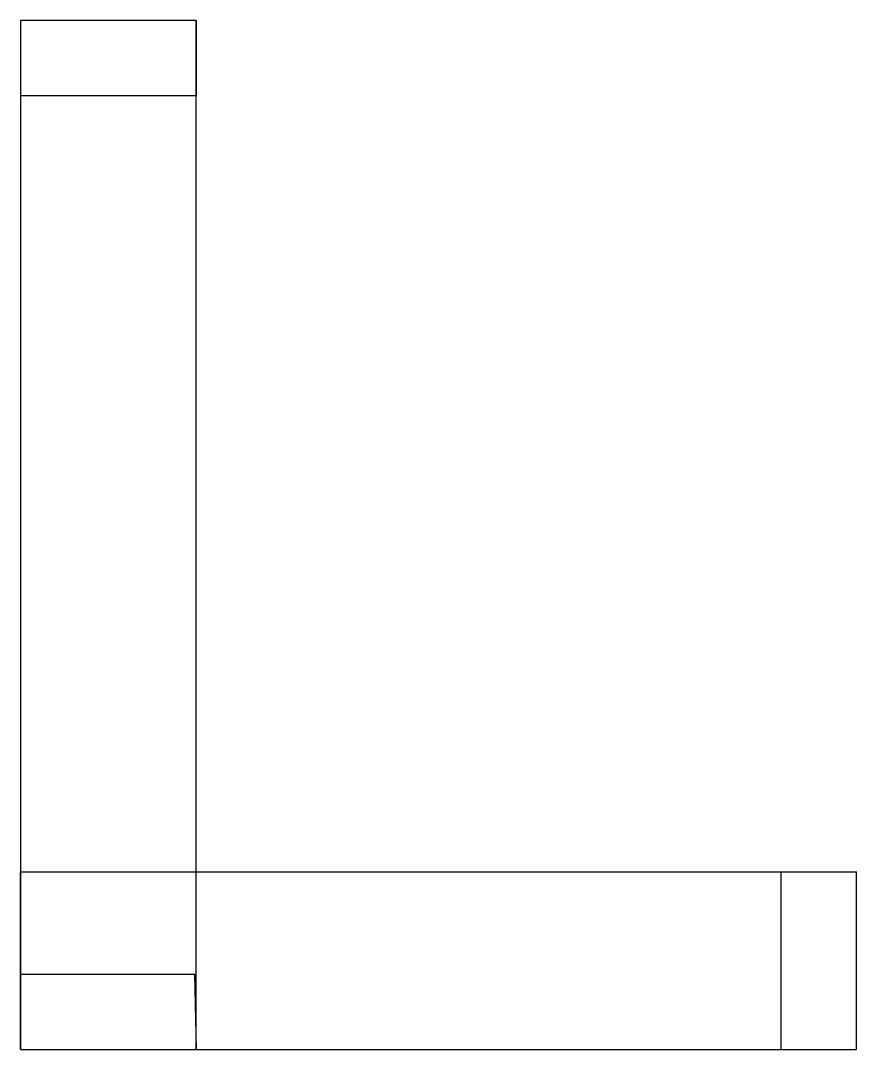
# Model space of a CAD drawing. Header units: inches. Extents: x 122.5 to 139.2, y -168.6 to -148.1.
import ezdxf

# ---------------------------------------------------------------- set-up
doc = ezdxf.new("R2010")
doc.units = ezdxf.units.IN
doc.header["$MEASUREMENT"] = 0
doc.layers.get('0').update_dxf_attribs({"lineweight": 9})

# ---------------------------------------------------------------- blocks, each defined once
blk = doc.blocks.new('L2-under-sink-frame-for-electrical')
at = {"lineweight": 30}
for p, q in [((0, 20.5), (0, 0)), ((0, 3.54), (16.648, 3.54)), ((15.148, 0), (16.648, 0))]:
    blk.add_line(p, q, dxfattribs=at)

msp = doc.modelspace()

# ---------------------------------------------------------------- linework, layer by layer
at = {"lineweight": 30}
for p, q in [((126.029, -148.143), (122.529, -148.143)), ((122.529, -148.143), (122.529, -149.643)), ((126.029, -168.643), (126.029, -148.143)), ((126.029, -148.143), (126.029, -149.643)), ((126.029, -149.643), (122.529, -149.643)), ((122.529, -168.643), (122.529, -165.103)), ((137.677, -168.643), (137.677, -165.103)), ((139.177, -168.643), (139.177, -165.103)), ((122.529, -167.143), (126.029, -167.143)), ((125.993, -167.143), (126.029, -168.643)), ((122.529, -168.643), (126.029, -168.643)), ((126.029, -168.643), (139.177, -168.643))]:
    msp.add_line(p, q, dxfattribs=at)

# ---------------------------------------------------------------- block references
at = {"lineweight": 5}
msp.add_blockref('L2-under-sink-frame-for-electrical', (122.529, -168.643), dxfattribs=at)

doc.saveas('drawing.dxf')
